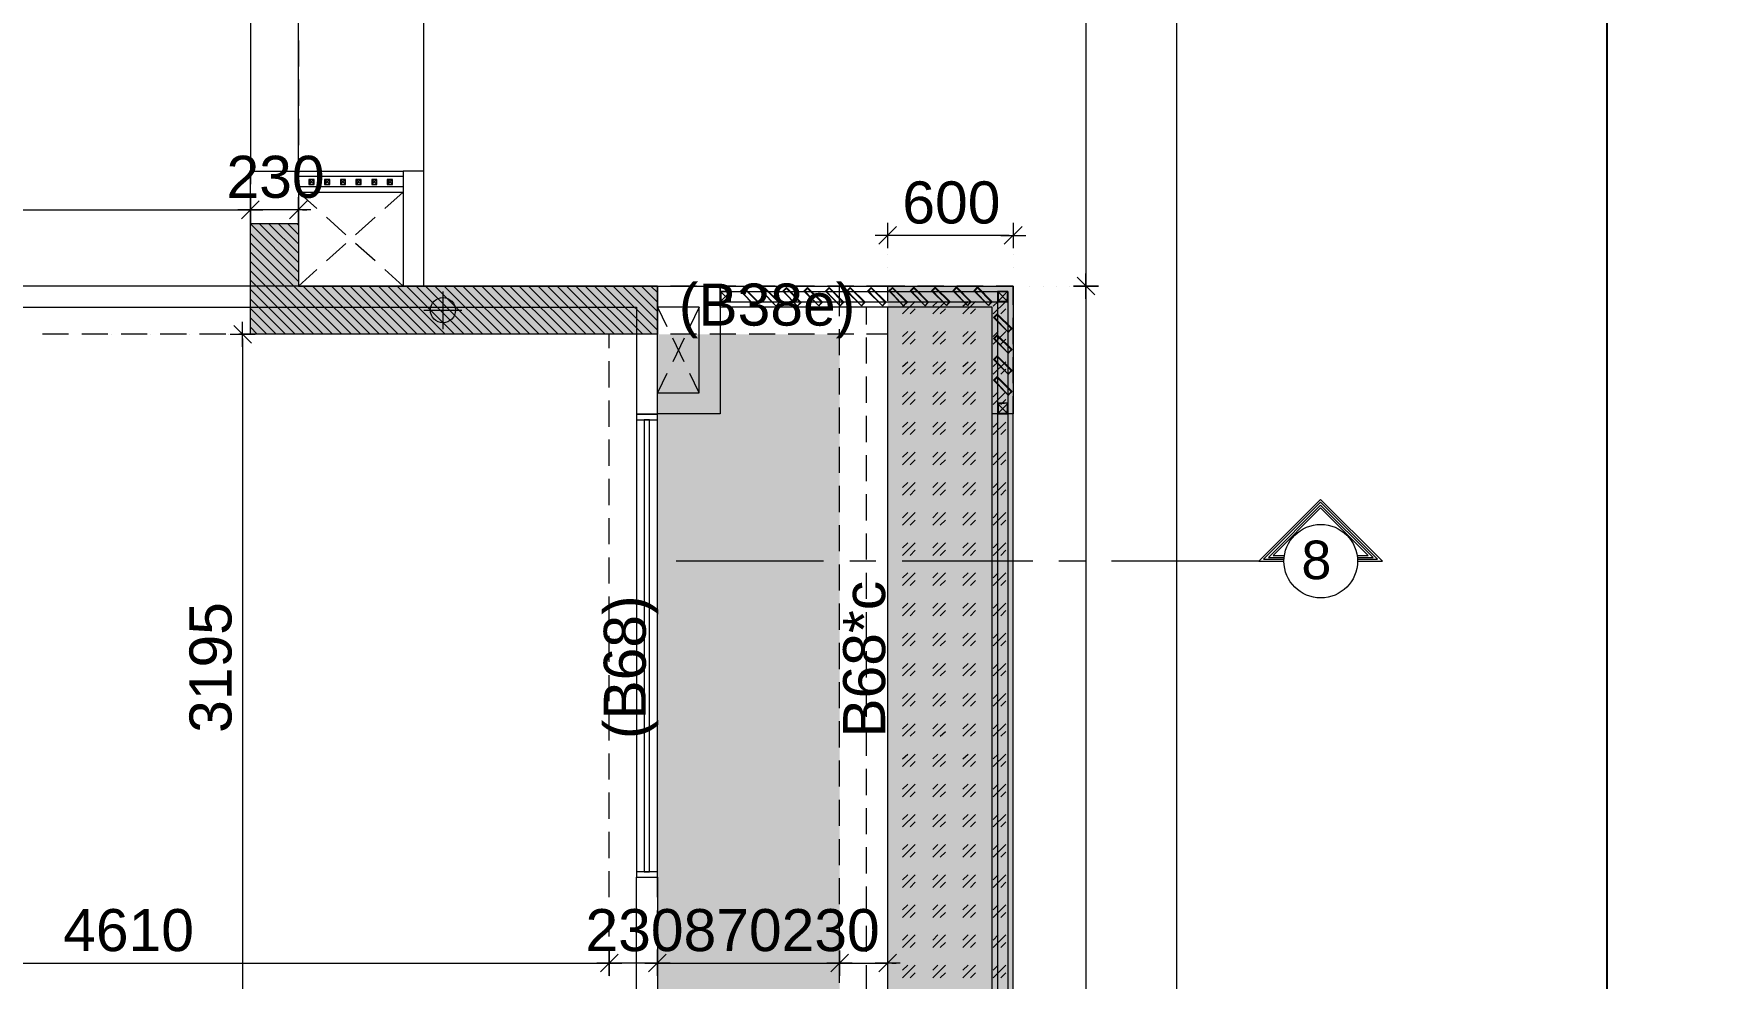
# Model space of a CAD drawing. Header units: millimetres. Extents: x -1303 to 98744, y -1303 to 90097.
# Drawn here: x 23795 to 31880, y 58624 to 63139 of the extents above; entities that cross this region are included whole.
import ezdxf

# ---------------------------------------------------------------- set-up
doc = ezdxf.new("R2010")
doc.units = ezdxf.units.MM
doc.layers.add('PDF_Geometry', color=7, linetype='Continuous')
doc.layers.add('PDF_Text', color=7, linetype='Continuous')
doc.layers.add('PDF_Solid Fills', color=192, linetype='Continuous', true_color=0xc2c0c0c0)
doc.styles.add('PDF ArialMT', font='arial.ttf')
doc.styles.get("Standard").update_dxf_attribs({"font": 'arial.ttf'})
doc.dimstyles.new('ISO-25', dxfattribs={"dimtxt": 300, "dimasz": 2.5, "dimexe": 1.25, "dimexo": 0.625, "dimtad": 1, "dimtih": 1, "dimtoh": 1, "dimdec": 4, "dimtxsty": 'Standard', "dimcen": 2.5, "dimadec": 0, "dimazin": 0, "dimtfac": 1, "dimtdec": 4, "dimtmove": 0, "dimatfit": 3, "dimfxl": 1, "dimarcsym": 0})

# ---------------------------------------------------------------- blocks, each defined once
blk = doc.blocks.new('*D1')
at = {"color": 0, "lineweight": -2}
for p, q in [((28474.9, 81272.7), (31313.5, 81272.7)), ((31312.3, 81270.2), (31312.3, 64136.5)), ((31312.3, 46695), (31312.3, 63828.7)), ((28474.9, 46692.5), (31313.5, 46692.5))]:
    blk.add_line(p, q, dxfattribs=at)
at = {"color": 0}
for points in [[(31311.9, 81270.2), (31312.7, 81270.2), (31312.3, 81272.7)], [(31311.9, 46695), (31312.7, 46695), (31312.3, 46692.5)]]:
    blk.add_solid(points, dxfattribs=at)
at = {"layer": 'Defpoints', "color": 0}
for p in [(28474.3, 81272.7), (28474.3, 46692.5), (31312.3, 46692.5)]:
    blk.add_point(p, dxfattribs=at)
at = {"color": 0, "insert": (31312.3, 63982.6), "char_height": 300, "attachment_point": 5}
blk.add_mtext('34580', dxfattribs=at)

msp = doc.modelspace()

# ---------------------------------------------------------------- hatches: boundary and pattern name
at = {"layer": 'PDF_Solid Fills'}
msp.add_hatch(color=256, dxfattribs=at).paths.add_polyline_path([(24829.26194, 62232.67858), (25059.28468, 62232.67858), (25059.28468, 61932.75169), (26774.30323, 61932.75169), (26774.30323, 61702.72688), (24829.26194, 61702.72688)])

# ---------------------------------------------------------------- linework, layer by layer
at = {"layer": 'PDF_Geometry', "color": 222, "lineweight": 0, "true_color": 0xb8008a}
for points in [[(29256.23644, 46711.94398), (29256.23644, 81252.68294)], [(28821.24099, 66012.57737), (28821.24099, 61952.04542)], [(27916.55112, 62216.93863), (27831.07437, 62132.30901)], [(27874.23631, 62114.53596), (27874.23631, 62234.71168)], [(28431.09759, 62132.30901), (28516.57434, 62216.93863)], [(28474.25953, 62234.71168), (28474.25953, 62114.53596)], [(27933.47704, 62174.62382), (27814.14844, 62174.62382)], [(28453.94925, 62174.62382), (27893.69946, 62174.62382)], [(28414.17166, 62174.62382), (28533.50027, 62174.62382)], [(28821.24099, 61912.27198), (28821.24099, 46711.94398)]]:
    msp.add_lwpolyline(points, dxfattribs=at)
at = {"layer": 'PDF_Geometry', "color": 9, "lineweight": 0, "true_color": 0xc0c0c0}
for points in [[(24829.26194, 62482.67483), (25058.60823, 62482.67483), (25058.60823, 65481.94873), (24829.26194, 65481.94873)], [(25133.92859, 62418.35549), (25133.92859, 62442.89726), (25108.53971, 62442.89726), (25108.53971, 62418.35549), (25133.92859, 62418.35549), (25130.54216, 62440.36002), (25111.92406, 62440.36002), (25111.92406, 62420.89685)], [(25209.24813, 62418.35549), (25209.24813, 62442.89726), (25183.85924, 62442.89726), (25183.85924, 62418.35549), (25209.24813, 62418.35549), (25205.86378, 62440.36002), (25187.24567, 62440.36002), (25187.24567, 62420.89685)], [(25283.72262, 62418.35549), (25283.72262, 62442.89726), (25259.18086, 62442.89726), (25259.18086, 62418.35549), (25283.72262, 62418.35549), (25281.18331, 62440.36002), (25261.71809, 62440.36002), (25261.71809, 62420.89685)], [(25359.04216, 62418.35549), (25359.04216, 62442.89726), (25333.65327, 62442.89726), (25333.65327, 62418.35549), (25359.04216, 62418.35549), (25355.6578, 62440.36002), (25337.0397, 62440.36002), (25337.0397, 62420.89685)], [(25433.51664, 62418.35549), (25433.51664, 62442.89726), (25408.97488, 62442.89726), (25408.97488, 62418.35549), (25433.51664, 62418.35549), (25430.97734, 62440.36002), (25411.51418, 62440.36002), (25411.51418, 62420.89685)], [(25508.83825, 62418.35549), (25508.83825, 62442.89726), (25483.44936, 62442.89726), (25483.44936, 62418.35549), (25508.83825, 62418.35549), (25505.45182, 62440.36002), (25486.83372, 62440.36002), (25486.83372, 62420.89685)], [(28373.5511, 61831.87383), (27073.63921, 61831.87383), (27073.63921, 61932.58226), (28474.25953, 61932.58226), (28474.25953, 61322.40183), (28373.5511, 61322.40183)], [(27123.56986, 61907.19337), (27073.63921, 61907.19337), (27073.63921, 61857.26272), (27123.56986, 61857.26272), (27123.56986, 61907.19337), (27077.02357, 61904.65613), (27077.02357, 61860.64708), (27121.03263, 61860.64708)], [(27241.20629, 61836.95243), (27170.11616, 61908.0405), (27187.88921, 61924.96642), (27258.97726, 61854.72135), (27241.20629, 61836.95243), (27174.34764, 61908.0405), (27187.88921, 61920.73494), (27254.74578, 61854.72135)], [(27341.06966, 61836.95243), (27270.82666, 61908.0405), (27287.75258, 61924.96642), (27358.84064, 61854.72135), (27341.06966, 61836.95243), (27275.05814, 61908.0405), (27287.75258, 61920.73494), (27354.60916, 61854.72135)], [(27443.47026, 61836.95243), (27372.38221, 61908.0405), (27390.15319, 61925.81354), (27460.39619, 61854.72135), (27443.47026, 61836.95243), (27376.61369, 61908.0405), (27390.15319, 61921.58206), (27456.16471, 61854.72135)], [(27545.02582, 61837.79543), (27473.93776, 61908.0405), (27491.70874, 61925.81354), (27562.79887, 61855.56847), (27545.02582, 61837.79543), (27478.16924, 61908.0405), (27491.70874, 61921.58206), (27558.56739, 61855.56847)], [(27646.58137, 61837.79543), (27576.33836, 61908.88762), (27594.11141, 61926.65654), (27664.35442, 61855.56847), (27646.58137, 61837.79543), (27580.56984, 61908.88762), (27594.11141, 61922.42505), (27660.12294, 61855.56847)], [(27748.98404, 61838.64255), (27677.89391, 61908.88762), (27695.66697, 61926.65654), (27766.75502, 61855.56847), (27748.98404, 61838.64255), (27682.1254, 61908.88762), (27695.66697, 61922.42505), (27762.52354, 61855.56847)], [(27848.84742, 61838.64255), (27777.75729, 61908.88762), (27795.53034, 61926.65654), (27866.6184, 61855.56847), (27848.84742, 61838.64255), (27781.98877, 61908.88762), (27795.53034, 61922.42505), (27862.38691, 61855.56847)], [(27950.40297, 61838.64255), (27880.15997, 61909.73061), (27897.93094, 61926.65654), (27968.17395, 61856.4156), (27950.40297, 61838.64255), (27884.39145, 61909.73061), (27897.93094, 61922.42505), (27963.94247, 61856.4156)], [(28052.80357, 61838.64255), (27981.71552, 61909.73061), (27999.48649, 61927.50365), (28069.7295, 61856.4156), (28052.80357, 61838.64255), (27985.947, 61909.73061), (27999.48649, 61923.27217), (28065.49802, 61856.4156)], [(28154.35912, 61839.48967), (28083.27107, 61909.73061), (28101.04205, 61927.50365), (28172.13218, 61857.26272), (28154.35912, 61839.48967), (28087.50255, 61909.73061), (28101.04205, 61923.27217), (28167.90069, 61857.26272)], [(28255.91468, 61839.48967), (28185.67167, 61910.57773), (28203.44472, 61928.35078), (28273.68773, 61857.26272), (28255.91468, 61839.48967), (28189.90315, 61910.57773), (28203.44472, 61924.1193), (28269.45625, 61857.26272)], [(28355.77805, 61839.48967), (28285.53505, 61910.57773), (28303.3081, 61928.35078), (28373.5511, 61857.26272), (28355.77805, 61839.48967), (28289.76653, 61910.57773), (28303.3081, 61924.1193), (28369.31962, 61857.26272)], [(28448.87064, 61907.19337), (28398.93999, 61907.19337), (28398.93999, 61857.26272), (28448.87064, 61857.26272), (28448.87064, 61907.19337), (28401.47722, 61904.65613), (28401.47722, 61860.64708), (28445.48628, 61860.64708)], [(28450.56282, 61711.69811), (28379.47476, 61781.94318), (28397.24574, 61799.7121), (28468.33587, 61729.47116), (28450.56282, 61711.69811), (28383.70624, 61781.94318), (28397.24574, 61795.48062), (28464.10439, 61729.47116)], [(28450.56282, 61611.83681), (28379.47476, 61682.07774), (28397.24574, 61699.85079), (28468.33587, 61629.60985), (28450.56282, 61611.83681), (28383.70624, 61682.07774), (28397.24574, 61695.61931), (28464.10439, 61629.60985)], [(28450.56282, 61511.97137), (28379.47476, 61582.21644), (28397.24574, 61599.98948), (28468.33587, 61528.89729), (28450.56282, 61511.97137), (28383.70624, 61582.21644), (28397.24574, 61595.758), (28464.10439, 61528.89729)], [(28450.56282, 61411.26293), (28379.47476, 61482.351), (28397.24574, 61500.12404), (28468.33587, 61429.03598), (28450.56282, 61411.26293), (28383.70624, 61482.351), (28397.24574, 61495.89256), (28464.10439, 61429.03598)], [(28448.87064, 61372.33248), (28398.93999, 61372.33248), (28398.93999, 61322.40183), (28448.87064, 61322.40183), (28448.87064, 61372.33248), (28401.47722, 61368.94812), (28401.47722, 61324.94319), (28445.48628, 61324.94319)], [(26674.18779, 59107.64699), (26774.05075, 59107.64699), (26774.05075, 61319.86537), (26674.18779, 61319.86537)], [(26674.18779, 61293.62858), (26774.05075, 61293.62858), (26774.05075, 61319.86377), (26674.18779, 61319.86377)], [(26710.57895, 59133.03587), (26736.81413, 59133.03587), (26736.81413, 61293.63026), (26710.57895, 61293.63026)], [(26674.18779, 58507.61964), (26674.18779, 59107.64699), (26774.05116, 59107.64699), (26774.05116, 58406.9112), (25863.43556, 58406.9112), (25863.43556, 57976.99436), (25763.57218, 57976.99436), (25763.57218, 58406.9112), (22723.67642, 58406.9112), (22723.67642, 58507.61964)], [(26674.18779, 59107.64699), (26774.05075, 59107.64699), (26774.05075, 59133.03587), (26674.18779, 59133.03587)]]:
    msp.add_lwpolyline(points, close=True, dxfattribs=at)
for points in [[(25658.63228, 62482.67483), (25658.63228, 65481.94796)], [(24829.26194, 62232.17031), (24829.26194, 62482.67483), (25058.60698, 62482.67483), (25058.60698, 62232.17031)], [(25058.60698, 62482.67483), (25558.7689, 62482.67483), (25558.7689, 61932.58226), (25471.59997, 62011.28616)], [(25558.7689, 62457.28594), (25058.60698, 62457.28594)], [(25111.92406, 62420.89685), (25130.54216, 62440.36002)], [(25130.54216, 62420.89685), (25111.92406, 62440.36002)], [(25187.24567, 62420.89685), (25205.86378, 62440.36002)], [(25205.86378, 62420.89685), (25187.24567, 62440.36002)], [(25261.71809, 62420.89685), (25281.18331, 62440.36002)], [(25281.18331, 62420.89685), (25261.71809, 62440.36002)], [(25337.0397, 62420.89685), (25355.6578, 62440.36002)], [(25355.6578, 62420.89685), (25337.0397, 62440.36002)], [(25411.51418, 62420.89685), (25430.97734, 62440.36002)], [(25430.97734, 62420.89685), (25411.51418, 62440.36002)], [(25486.83372, 62420.89685), (25505.45182, 62440.36002)], [(25505.45182, 62420.89685), (25486.83372, 62440.36002)], [(25658.63228, 61932.58226), (25658.63228, 62482.67483), (25558.7689, 62482.67483)], [(25558.7689, 62407.35529), (25058.60698, 62407.35529)], [(25146.62304, 62303.25837), (25058.60698, 62381.96641), (25558.7689, 62381.96641), (25471.59997, 62303.25837)], [(25285.4148, 62178.00818), (25192.32221, 62261.79068)], [(25425.05368, 62261.79068), (25331.96109, 62178.00818)], [(25285.4148, 62136.54049), (25192.32221, 62052.75798)], [(25425.05368, 62052.75798), (25331.96109, 62136.54049)], [(25146.62304, 62011.28616), (25058.60698, 61932.58226)], [(20581.69975, 60607.28148), (20631.63248, 60707.14692), (21301.05158, 60707.14692), (21350.9843, 60607.28148), (21803.7528, 60607.28148), (21803.7528, 61831.87383), (26674.18779, 61831.87383), (26674.18779, 61319.8646), (26774.05116, 61319.8646), (26774.05116, 61932.58226), (20128.93125, 61932.58226), (20128.93125, 58277.42953), (20228.79463, 58277.42953), (20228.79463, 58406.9112), (21803.7528, 58406.9112), (21803.7528, 59837.15189), (21703.88943, 59837.15189), (21703.88943, 58507.61964), (20228.79463, 58507.61964), (20228.79463, 61831.87383), (21703.88943, 61831.87383), (21703.88943, 60707.14692), (21350.9843, 60707.14692), (21350.9843, 60607.28148)], [(26774.05116, 61932.58226), (27073.63921, 61932.58226), (27073.63921, 61322.40183), (26774.05116, 61322.40183)], [(27073.63921, 61907.19337), (28448.87064, 61907.19337), (28448.87064, 61322.40183), (28448.87064, 46717.02259), (27274.21101, 46717.02259)], [(27073.63921, 61857.26272), (28398.93999, 61857.26272), (28398.93999, 61322.40183), (28398.93999, 46766.95324), (27274.21101, 46766.95324)], [(27121.03263, 61860.64708), (27077.02357, 61904.65613)], [(27077.02357, 61860.64708), (27121.03263, 61904.65613)], [(28445.48628, 61860.64708), (28401.47722, 61904.65613)], [(28401.47722, 61860.64708), (28445.48628, 61904.65613)], [(26818.90321, 61515.35985), (26774.05116, 61422.26726), (26973.77584, 61422.26726), (26973.77584, 61831.87383), (26774.05116, 61831.87383), (26818.90321, 61739.62836)], [(26973.77584, 61831.87383), (26928.92172, 61739.62836)], [(27773.52581, 61749.78144), (27773.52581, 61831.87383)], [(27874.23631, 61749.78144), (27874.23631, 61831.87383)], [(26900.9956, 61683.77199), (26846.8314, 61571.21211)], [(26900.9956, 61571.21211), (26846.8314, 61683.77199)], [(27773.52581, 61561.90615), (27773.52581, 61687.15634)], [(27874.23631, 61561.90615), (27874.23631, 61687.15634)], [(26973.77584, 61422.26726), (26928.92172, 61515.35985)], [(27773.52581, 61374.87385), (27773.52581, 61500.12404)], [(27874.23631, 61374.87385), (27874.23631, 61500.12404)], [(28445.48628, 61324.94319), (28401.47722, 61368.94812)], [(28401.47722, 61324.94319), (28445.48628, 61368.94812)], [(27274.21101, 46692.48082), (28474.25953, 46692.48082), (28474.25953, 61322.40183)], [(27274.21101, 46792.34213), (28373.5511, 46792.34213), (28373.5511, 61322.40183)], [(27773.52581, 61186.99442), (27773.52581, 61312.24875)], [(27874.23631, 61186.99442), (27874.23631, 61312.24875)], [(27773.52581, 60999.96213), (27773.52581, 61124.36933)], [(27874.23631, 60999.96213), (27874.23631, 61124.36933)], [(27773.52581, 60812.08684), (27773.52581, 60937.33703)], [(27874.23631, 60812.08684), (27874.23631, 60937.33703)], [(27773.52581, 60625.05453), (27773.52581, 60749.46174)], [(27874.23631, 60625.05453), (27874.23631, 60749.46174)], [(27773.52581, 60437.17511), (27773.52581, 60562.42944)], [(27874.23631, 60437.17511), (27874.23631, 60562.42944)], [(27773.52581, 60250.14694), (27773.52581, 60374.55001)], [(27874.23631, 60250.14694), (27874.23631, 60374.55001)], [(27773.52581, 60062.26752), (27773.52581, 60187.51772)], [(27874.23631, 60062.26752), (27874.23631, 60187.51772)], [(27773.52581, 59874.3881), (27773.52581, 59999.64243)], [(27874.23631, 59874.3881), (27874.23631, 59999.64243)], [(27773.52581, 59687.35993), (27773.52581, 59812.61012)], [(27874.23631, 59687.35993), (27874.23631, 59812.61012)], [(27773.52581, 59499.48051), (27773.52581, 59624.7307)], [(27874.23631, 59499.48051), (27874.23631, 59624.7307)], [(27773.52581, 59312.4482), (27773.52581, 59437.70253)], [(27874.23631, 59312.4482), (27874.23631, 59437.70253)], [(27773.52581, 59124.57291), (27773.52581, 59249.82311)], [(27874.23631, 59124.57291), (27874.23631, 59249.82311)], [(27773.52581, 58937.54062), (27773.52581, 59061.94369)], [(27874.23631, 58937.54062), (27874.23631, 59061.94369)], [(27773.52581, 58749.66119), (27773.52581, 58874.91551)], [(27874.23631, 58749.66119), (27874.23631, 58874.91551)], [(27773.52581, 58562.62889), (27773.52581, 58687.03609)], [(27874.23631, 58562.62889), (27874.23631, 58687.03609)]]:
    msp.add_lwpolyline(points, dxfattribs=at)
at = {"layer": 'PDF_Geometry', "color": 157, "lineweight": 0, "true_color": 0x3f5f7f}
for points in [[(24829.26194, 63107.23982), (24829.26194, 62981.98963)], [(25058.60698, 63107.23982), (25058.60698, 62981.98963)], [(24829.26194, 62920.21165), (24829.26194, 62794.95732)], [(25058.60698, 62920.21165), (25058.60698, 62794.95732)], [(24829.26194, 62732.33223), (24829.26194, 62607.08203)], [(25058.60698, 62732.33223), (25058.60698, 62607.08203)], [(24829.26194, 62544.45281), (24829.26194, 62420.04974)], [(25058.60698, 62544.45281), (25058.60698, 62420.04974)], [(24829.26194, 62357.42463), (24829.26194, 62232.17031)], [(25058.60698, 62357.42463), (25058.60698, 62232.17031)], [(23960.96114, 61932.58226), (23836.55601, 61932.58226)], [(24148.8385, 61932.58226), (24023.58831, 61932.58226)], [(24336.71793, 61932.58226), (24211.46567, 61932.58226)], [(24523.74816, 61932.58226), (24398.4959, 61932.58226)], [(24711.62551, 61932.58226), (24586.37533, 61932.58226)], [(24898.65782, 61932.58226), (24774.25268, 61932.58226)], [(25086.53517, 61932.58226), (24961.28291, 61932.58226)], [(25273.56748, 61932.58226), (25149.16234, 61932.58226)], [(25461.44483, 61932.58226), (25336.19257, 61932.58226)], [(25648.47714, 61932.58226), (25524.06993, 61932.58226)], [(25836.35449, 61932.58226), (25711.10223, 61932.58226)], [(26024.23185, 61932.58226), (25898.97959, 61932.58226)], [(26211.26415, 61932.58226), (26086.01189, 61932.58226)], [(26399.14151, 61932.58226), (26273.88924, 61932.58226)], [(26586.17174, 61932.58226), (26461.7666, 61932.58226)], [(26774.05116, 61932.58226), (26648.7989, 61932.58226)], [(26961.08139, 61932.58226), (26836.67626, 61932.58226)], [(27148.95875, 61932.58226), (27023.70856, 61932.58226)], [(27335.99105, 61932.58226), (27211.58592, 61932.58226)], [(27523.86841, 61932.58226), (27398.61615, 61932.58226)], [(27711.74576, 61932.58226), (27586.49558, 61932.58226)], [(27644.04206, 61789.55902), (27644.04206, 61932.58226)], [(27874.23631, 61862.34132), (27874.23631, 61932.58226), (27773.52581, 61932.58226)], [(27874.23631, 61674.4619), (27874.23631, 61799.7121)], [(23960.96114, 61702.38803), (23836.55601, 61702.38803)], [(24148.8385, 61702.38803), (24023.58831, 61702.38803)], [(24336.71793, 61702.38803), (24211.46567, 61702.38803)], [(24523.74816, 61702.38803), (24398.4959, 61702.38803)], [(24711.62551, 61702.38803), (24586.37533, 61702.38803)], [(24898.65782, 61702.38803), (24774.25268, 61702.38803)], [(25086.53517, 61702.38803), (24961.28291, 61702.38803)], [(25273.56748, 61702.38803), (25149.16234, 61702.38803)], [(25461.44483, 61702.38803), (25336.19257, 61702.38803)], [(25648.47714, 61702.38803), (25524.06993, 61702.38803)], [(25836.35449, 61702.38803), (25711.10223, 61702.38803)], [(26024.23185, 61702.38803), (25898.97959, 61702.38803)], [(26211.26415, 61702.38803), (26086.01189, 61702.38803)], [(26399.14151, 61702.38803), (26273.88924, 61702.38803)], [(26586.17174, 61702.38803), (26461.7666, 61702.38803)], [(26543.85692, 61636.37857), (26543.85692, 61702.38803)], [(26774.05116, 61636.37857), (26774.05116, 61702.38803), (26648.7989, 61702.38803)], [(26961.08139, 61702.38803), (26836.67626, 61702.38803)], [(27148.95875, 61702.38803), (27023.70856, 61702.38803)], [(27335.99105, 61702.38803), (27211.58592, 61702.38803)], [(27523.86841, 61702.38803), (27398.61615, 61702.38803)], [(27711.74576, 61702.38803), (27586.49558, 61702.38803)], [(27644.04206, 61602.52672), (27644.04206, 61726.93392)], [(27874.23631, 61702.38803), (27773.52581, 61702.38803)], [(27874.23631, 61487.4296), (27874.23631, 61612.68392)], [(26543.85692, 61448.49915), (26543.85692, 61573.75347)], [(26774.05116, 61448.49915), (26774.05116, 61573.75347)], [(27644.04206, 61414.6473), (27644.04206, 61539.90162)], [(26543.85692, 61260.62386), (26543.85692, 61385.87405)], [(26774.05116, 61260.62386), (26774.05116, 61385.87405)], [(27874.23631, 61299.55431), (27874.23631, 61424.8045)], [(27644.04206, 61227.61912), (27644.04206, 61352.02219)], [(27874.23631, 61112.52201), (27874.23631, 61236.92508)], [(26543.85692, 61073.59155), (26543.85692, 61198.84175)], [(26774.05116, 61073.59155), (26774.05116, 61198.84175)], [(27644.04206, 61039.7397), (27644.04206, 61164.9899)], [(27874.23631, 60924.64258), (27874.23631, 61049.89691)], [(26543.85692, 60885.71213), (26543.85692, 61010.96646)], [(26774.05116, 60885.71213), (26774.05116, 61010.96646)], [(27644.04206, 60852.7074), (27644.04206, 60977.11461)], [(26543.85692, 60698.68396), (26543.85692, 60823.93416)], [(26774.05116, 60698.68396), (26774.05116, 60823.93416)], [(27874.23631, 60737.61029), (27874.23631, 60862.01749)], [(27644.04206, 60664.83211), (27644.04206, 60790.08231)], [(27874.23631, 60549.735), (27874.23631, 60674.98519)], [(26543.85692, 60510.80454), (26543.85692, 60636.05474)], [(26774.05116, 60510.80454), (26774.05116, 60636.05474)], [(27644.04206, 60476.95269), (27644.04206, 60602.20289)], [(27874.23631, 60362.70269), (27874.23631, 60487.10989)], [(26543.85692, 60323.77224), (26543.85692, 60448.17945)], [(26774.05116, 60323.77224), (26774.05116, 60448.17945)], [(27644.04206, 60289.92039), (27644.04206, 60415.17471)], [(26543.85692, 60135.89695), (26543.85692, 60261.14714)], [(26774.05116, 60135.89695), (26774.05116, 60261.14714)], [(27874.23631, 60174.82327), (27874.23631, 60300.0776)], [(27644.04206, 60102.0451), (27644.04206, 60227.29529)], [(27874.23631, 59986.94798), (27874.23631, 60112.19817)], [(26543.85692, 59948.86465), (26543.85692, 60073.26772)], [(26774.05116, 59948.86465), (26774.05116, 60073.26772)], [(27644.04206, 59915.0128), (27644.04206, 60039.41587)], [(27874.23631, 59799.91568), (27874.23631, 59925.16588)], [(26543.85692, 59760.98522), (26543.85692, 59886.23955)], [(26774.05116, 59760.98522), (26774.05116, 59886.23955)], [(27644.04206, 59727.13337), (27644.04206, 59852.3877)], [(26543.85692, 59573.95293), (26543.85692, 59698.36013)], [(26774.05116, 59573.95293), (26774.05116, 59698.36013)], [(27874.23631, 59612.03626), (27874.23631, 59737.29059)], [(27644.04206, 59540.10108), (27644.04206, 59664.50828)], [(26543.85692, 59386.07764), (26543.85692, 59511.32782)], [(26774.05116, 59386.07764), (26774.05116, 59511.32782)], [(27874.23631, 59425.00809), (27874.23631, 59549.41116)], [(27644.04206, 59352.22579), (27644.04206, 59477.47597)], [(27874.23631, 59237.12866), (27874.23631, 59362.37886)], [(26543.85692, 59198.19821), (26543.85692, 59323.45253)], [(26774.05116, 59198.19821), (26774.05116, 59323.45253)], [(27644.04206, 59165.19348), (27644.04206, 59289.60068)], [(26543.85692, 59011.16591), (26543.85692, 59136.42024)], [(26774.05116, 59011.16591), (26774.05116, 59136.42024)], [(27874.23631, 59050.09636), (27874.23631, 59174.50357)], [(27644.04206, 58977.31406), (27644.04206, 59102.56839)], [(26543.85692, 58823.29062), (26543.85692, 58948.54081)], [(26774.05116, 58823.29062), (26774.05116, 58948.54081)], [(27874.23631, 58862.22107), (27874.23631, 58987.47127)], [(27644.04206, 58789.43877), (27644.04206, 58914.68896)], [(27874.23631, 58675.18878), (27874.23631, 58799.59185)], [(26543.85692, 58636.25832), (26543.85692, 58760.66552)], [(26774.05116, 58636.25832), (26774.05116, 58760.66552)], [(27644.04206, 58602.40647), (27644.04206, 58727.65666)]]:
    msp.add_lwpolyline(points, dxfattribs=at)
at = {"layer": 'PDF_Geometry', "color": 122, "lineweight": 0, "true_color": 0x00b88a}
for points in [[(24871.57675, 62339.65159), (24786.1, 62254.17484)], [(24829.26194, 62237.24891), (24829.26194, 62357.42463)], [(24888.50268, 62297.33678), (24769.17408, 62297.33678)], [(26586.17174, 58738.661), (26501.54211, 58654.03137)], [(26543.85692, 58636.25832), (26543.85692, 58756.43404)], [(26731.73635, 58654.03137), (26816.36598, 58738.661)], [(26774.05116, 58756.43404), (26774.05116, 58636.25832)], [(27686.35688, 58738.661), (27601.72725, 58654.03137)], [(27644.04206, 58636.25832), (27644.04206, 58756.43404)], [(26603.94479, 58696.34618), (26483.77113, 58696.34618)], [(26713.9633, 58696.34618), (26834.13696, 58696.34618)], [(27704.12993, 58696.34618), (27583.95627, 58696.34618)]]:
    msp.add_lwpolyline(points, close=True, dxfattribs=at)
for points in [[(25100.9218, 62339.65159), (25016.29217, 62254.17484)], [(25058.60698, 62237.24891), (25058.60698, 62357.42463)], [(20398.90101, 62297.33678), (20378.58865, 62297.33678), (24808.94958, 62297.33678), (24788.6393, 62297.33678)], [(25058.60698, 62297.33678), (24829.26194, 62297.33678)], [(25118.69485, 62297.33678), (24998.52119, 62297.33678)], [(25078.91934, 62297.33678), (25099.22962, 62297.33678)], [(24731.93787, 61702.38803), (24852.11152, 61702.38803)], [(24834.33847, 61660.07321), (24749.70885, 61744.70284)], [(24792.02366, 61642.30429), (24792.02366, 61762.47588)], [(24792.02366, 61682.07774), (24792.02366, 58527.08693), (24792.02366, 58547.39721)], [(27916.55112, 58738.661), (27831.07437, 58654.03137)], [(27874.23631, 58636.25832), (27874.23631, 58756.43404)], [(21973.85711, 58696.34618), (21953.54682, 58696.34618), (26523.54664, 58696.34618), (26504.08141, 58696.34618)], [(26774.05116, 58696.34618), (26543.85692, 58696.34618)], [(26813.82667, 58696.34618), (26793.51432, 58696.34618), (27623.73178, 58696.34618), (27604.26655, 58696.34618)], [(27644.04206, 58696.34618), (27874.23631, 58696.34618)], [(27933.47704, 58696.34618), (27814.14844, 58696.34618)], [(27893.69946, 58696.34618), (27914.01182, 58696.34618)]]:
    msp.add_lwpolyline(points, dxfattribs=at)
at = {"layer": 'PDF_Geometry', "lineweight": 0}
for points in [[(24829.26194, 62295.64253), (24829.26194, 62295.64253)], [(24829.26194, 62295.64253), (24829.26194, 62295.64253)], [(25058.60698, 62295.64253), (25058.60698, 62295.64253)], [(24829.26194, 62232.17031), (24829.26194, 62232.17031)], [(24829.26194, 62232.17031), (24829.26194, 62232.17031)], [(24829.26194, 62229.63308), (25058.60698, 61999.43884)], [(24829.26194, 62184.7769), (25058.60698, 61954.58679)], [(24871.57675, 62232.17031), (25058.60698, 62045.13801)], [(24916.43087, 62232.17031), (25058.60698, 62089.99419)], [(24961.28291, 62232.17031), (25058.60698, 62134.84624)], [(25006.13703, 62232.17031), (25058.60698, 62179.70242)], [(25050.99115, 62232.17031), (25058.60698, 62224.55447)], [(25058.60698, 62232.17031), (25058.60698, 62232.17031)], [(24829.26194, 62139.92484), (25266.79669, 61702.38803)], [(27874.23631, 62174.62382), (27874.23631, 62174.62382)], [(28474.25953, 62174.62382), (28474.25953, 62174.62382)], [(24829.26194, 62095.07279), (25221.94258, 61702.38803)], [(24829.26194, 62050.21661), (25177.08846, 61702.38803)], [(27874.23631, 62084.91559), (27874.23631, 62084.91559)], [(27874.23631, 62022.29049), (27874.23631, 62022.29049)], [(28474.25953, 62084.91559), (28474.25953, 62084.91559)], [(28474.25953, 62022.29049), (28474.25953, 62022.29049)], [(24829.26194, 62005.36457), (25132.23642, 61702.38803)], [(24829.26194, 61960.50839), (25087.3823, 61702.38803)], [(24829.26194, 61915.65634), (25042.52818, 61702.38803)], [(24829.26194, 61870.80428), (24996.82901, 61702.38803)], [(25081.45864, 61932.58226), (25311.65081, 61702.38803)], [(25126.31068, 61932.58226), (25356.50493, 61702.38803)], [(25171.1648, 61932.58226), (25401.35697, 61702.38803)], [(25216.01892, 61932.58226), (25446.21109, 61702.38803)], [(25260.87303, 61932.58226), (25491.0652, 61702.38803)], [(25305.72715, 61932.58226), (25535.91932, 61702.38803)], [(25350.57919, 61932.58226), (25580.77343, 61702.38803)], [(25395.43331, 61932.58226), (25625.62548, 61702.38803)], [(25441.13455, 61932.58226), (25670.47959, 61702.38803)], [(25485.98659, 61932.58226), (25715.33371, 61702.38803)], [(25530.84071, 61932.58226), (25760.18783, 61702.38803)], [(25575.69483, 61932.58226), (25805.04194, 61702.38803)], [(25620.54894, 61932.58226), (25850.74111, 61702.38803)], [(25665.40306, 61932.58226), (25895.59523, 61702.38803)], [(25710.2551, 61932.58226), (25940.44935, 61702.38803)], [(25755.10922, 61932.58226), (25985.30139, 61702.38803)], [(25799.96334, 61932.58226), (26030.15551, 61702.38803)], [(25844.81745, 61932.58226), (26075.00962, 61702.38803)], [(25889.67157, 61932.58226), (26119.86374, 61702.38803)], [(25934.52361, 61932.58226), (26164.71786, 61702.38803)], [(25979.37773, 61932.58226), (26209.5699, 61702.38803)], [(26024.23185, 61932.58226), (26254.42402, 61702.38803)], [(26069.08596, 61932.58226), (26299.27813, 61702.38803)], [(26113.94008, 61932.58226), (26344.13225, 61702.38803)], [(26158.79212, 61932.58226), (26388.98637, 61702.38803)], [(26203.64624, 61932.58226), (26433.83841, 61702.38803)], [(26249.34748, 61932.58226), (26478.69253, 61702.38803)], [(26294.19953, 61932.58226), (26523.54664, 61702.38803)], [(26339.05364, 61932.58226), (26568.40076, 61702.38803)], [(26383.90776, 61932.58226), (26613.25488, 61702.38803)], [(26428.76188, 61932.58226), (26658.95404, 61702.38803)], [(26473.61599, 61932.58226), (26703.80816, 61702.38803)], [(26518.46803, 61932.58226), (26748.66228, 61702.38803)], [(26563.32215, 61932.58226), (26774.05116, 61721.85532)], [(26608.17627, 61932.58226), (26774.05116, 61766.70736)], [(26653.03038, 61932.58226), (26774.05116, 61811.56355)], [(26697.8845, 61932.58226), (26774.05116, 61856.4156)], [(26742.73654, 61932.58226), (26774.05116, 61901.26765)], [(27955.4795, 61932.58226), (27874.23631, 61932.58226)], [(27874.23631, 61932.58226), (27874.23631, 61932.58226)], [(27945.32436, 61799.7121), (28005.41223, 61859.79995)], [(27945.32436, 61836.10532), (27969.86612, 61859.79995)], [(28142.51181, 61932.58226), (28017.25954, 61932.58226)], [(28090.04185, 61799.7121), (28150.12764, 61859.79995)], [(28090.04185, 61836.10532), (28113.73649, 61859.79995)], [(28330.38916, 61932.58226), (28205.1369, 61932.58226)], [(28233.91222, 61799.7121), (28293.99801, 61859.79995)], [(28233.91222, 61836.10532), (28258.45398, 61859.79995)], [(28378.62763, 61799.7121), (28438.7155, 61859.79995)], [(28378.62763, 61836.10532), (28402.32434, 61859.79995)], [(28474.25953, 61843.72115), (28474.25953, 61932.58226), (28393.01426, 61932.58226)], [(28474.25953, 61932.58226), (28474.25953, 61932.58226)], [(28474.25953, 61932.58226), (28474.25953, 61932.58226)], [(28474.25953, 61932.58226), (28474.25953, 61932.58226)], [(28553.81055, 61932.58226), (28553.81055, 61932.58226)], [(28553.81055, 61932.58226), (28553.81055, 61932.58226)], [(28616.43771, 61932.58226), (28616.43771, 61932.58226)], [(28616.43771, 61932.58226), (28616.43771, 61932.58226)], [(28679.06281, 61932.58226), (28679.06281, 61932.58226)], [(28679.06281, 61932.58226), (28679.06281, 61932.58226)], [(28741.68997, 61932.58226), (28741.68997, 61932.58226)], [(28741.68997, 61932.58226), (28741.68997, 61932.58226)], [(28821.24099, 61932.58226), (28821.24099, 61932.58226)], [(28821.24099, 61932.58226), (28821.24099, 61932.58226)], [(24829.26194, 61825.9481), (24951.9749, 61702.38803)], [(24829.26194, 61781.09606), (24907.12078, 61702.38803)], [(27981.71552, 61799.7121), (28005.41223, 61823.41087)], [(28125.58588, 61799.7121), (28150.12764, 61823.41087)], [(28270.3013, 61799.7121), (28293.99801, 61823.41087)], [(28414.17166, 61799.7121), (28438.7155, 61823.41087)], [(28474.25953, 61655.84173), (28474.25953, 61781.09606)], [(24098.90785, 61702.38803), (24098.90785, 61702.38803)], [(24164.07225, 61702.38803), (24164.07225, 61702.38803)], [(24226.69942, 61702.38803), (24226.69942, 61702.38803)], [(24289.32451, 61702.38803), (24289.32451, 61702.38803)], [(24351.9496, 61702.38803), (24351.9496, 61702.38803)], [(24414.57677, 61702.38803), (24414.57677, 61702.38803)], [(24477.20186, 61702.38803), (24477.20186, 61702.38803)], [(24538.98191, 61702.38803), (24538.98191, 61702.38803)], [(24601.607, 61702.38803), (24601.607, 61702.38803)], [(24664.23417, 61702.38803), (24664.23417, 61702.38803)], [(24726.85926, 61702.38803), (24726.85926, 61702.38803)], [(24792.02366, 61702.38803), (24792.02366, 61702.38803)], [(24829.26194, 61736.23988), (24862.26666, 61702.38803)], [(27945.32436, 61654.99874), (28005.41223, 61715.92959)], [(27945.32436, 61691.38783), (27969.86612, 61715.92959)], [(28090.04185, 61654.99874), (28150.12764, 61715.92959)], [(28090.04185, 61691.38783), (28113.73649, 61715.92959)], [(28233.91222, 61654.99874), (28293.99801, 61715.92959)], [(28233.91222, 61691.38783), (28258.45398, 61715.92959)], [(28378.62763, 61654.99874), (28438.7155, 61715.92959)], [(28378.62763, 61691.38783), (28402.32434, 61715.92959)], [(27981.71552, 61654.99874), (28005.41223, 61679.54051)], [(28125.58588, 61654.99874), (28150.12764, 61679.54051)], [(28270.3013, 61654.99874), (28293.99801, 61679.54051)], [(28414.17166, 61654.99874), (28438.7155, 61679.54051)], [(27945.32436, 61511.12837), (28005.41223, 61571.21211)], [(27945.32436, 61547.51746), (27969.86612, 61571.21211)], [(27981.71552, 61511.12837), (28005.41223, 61534.82302)], [(28090.04185, 61511.12837), (28150.12764, 61571.21211)], [(28090.04185, 61547.51746), (28113.73649, 61571.21211)], [(28125.58588, 61511.12837), (28150.12764, 61534.82302)], [(28233.91222, 61511.12837), (28293.99801, 61571.21211)], [(28233.91222, 61547.51746), (28258.45398, 61571.21211)], [(28270.3013, 61511.12837), (28293.99801, 61534.82302)], [(28378.62763, 61511.12837), (28438.7155, 61571.21211)], [(28378.62763, 61547.51746), (28402.32434, 61571.21211)], [(28414.17166, 61511.12837), (28438.7155, 61534.82302)], [(28474.25953, 61468.81356), (28474.25953, 61593.21663)], [(27945.32436, 61367.25801), (28005.41223, 61427.34174)], [(27945.32436, 61402.79997), (27969.86612, 61427.34174)], [(27981.71552, 61367.25801), (28005.41223, 61390.95265)], [(28090.04185, 61367.25801), (28150.12764, 61427.34174)], [(28090.04185, 61402.79997), (28113.73649, 61427.34174)], [(28125.58588, 61367.25801), (28150.12764, 61390.95265)], [(28233.91222, 61367.25801), (28293.99801, 61427.34174)], [(28233.91222, 61402.79997), (28258.45398, 61427.34174)], [(28270.3013, 61367.25801), (28293.99801, 61390.95265)], [(28378.62763, 61367.25801), (28438.7155, 61427.34174)], [(28378.62763, 61402.79997), (28402.32434, 61427.34174)], [(28414.17166, 61367.25801), (28438.7155, 61390.95265)], [(28474.25953, 61280.93414), (28474.25953, 61406.18433)], [(27945.32436, 61222.54053), (28005.41223, 61282.62838)], [(27945.32436, 61258.92961), (27969.86612, 61282.62838)], [(27981.71552, 61222.54053), (28005.41223, 61247.08229)], [(28090.04185, 61222.54053), (28150.12764, 61282.62838)], [(28090.04185, 61258.92961), (28113.73649, 61282.62838)], [(28125.58588, 61222.54053), (28150.12764, 61247.08229)], [(28233.91222, 61222.54053), (28293.99801, 61282.62838)], [(28233.91222, 61258.92961), (28258.45398, 61282.62838)], [(28270.3013, 61222.54053), (28293.99801, 61247.08229)], [(28378.62763, 61222.54053), (28438.7155, 61282.62838)], [(28378.62763, 61258.92961), (28402.32434, 61282.62838)], [(28414.17166, 61222.54053), (28438.7155, 61247.08229)], [(28474.25953, 61093.90183), (28474.25953, 61218.30904)], [(27945.32436, 61078.67016), (28005.41223, 61138.75802)], [(27945.32436, 61114.21212), (27969.86612, 61138.75802)], [(28090.04185, 61078.67016), (28150.12764, 61138.75802)], [(28090.04185, 61114.21212), (28113.73649, 61138.75802)], [(28233.91222, 61078.67016), (28293.99801, 61138.75802)], [(28233.91222, 61114.21212), (28258.45398, 61138.75802)], [(28378.62763, 61078.67016), (28438.7155, 61138.75802)], [(28378.62763, 61114.21212), (28402.32434, 61138.75802)], [(27981.71552, 61078.67016), (28005.41223, 61102.3648)], [(28125.58588, 61078.67016), (28150.12764, 61102.3648)], [(28270.3013, 61078.67016), (28293.99801, 61102.3648)], [(28414.17166, 61078.67016), (28438.7155, 61102.3648)], [(27945.32436, 60933.95267), (28005.41223, 60994.04053)], [(27945.32436, 60970.34176), (27969.86612, 60994.04053)], [(28090.04185, 60933.95267), (28150.12764, 60994.04053)], [(28090.04185, 60970.34176), (28113.73649, 60994.04053)], [(28233.91222, 60933.95267), (28293.99801, 60994.04053)], [(28233.91222, 60970.34176), (28258.45398, 60994.04053)], [(28378.62763, 60933.95267), (28438.7155, 60994.04053)], [(28378.62763, 60970.34176), (28402.32434, 60994.04053)], [(28474.25953, 60906.02654), (28474.25953, 61031.27674)], [(27981.71552, 60933.95267), (28005.41223, 60958.49443)], [(28125.58588, 60933.95267), (28150.12764, 60958.49443)], [(28270.3013, 60933.95267), (28293.99801, 60958.49443)], [(28414.17166, 60933.95267), (28438.7155, 60958.49443)], [(27945.32436, 60790.08231), (28005.41223, 60850.17017)], [(27945.32436, 60825.6284), (27969.86612, 60850.17017)], [(27981.71552, 60790.08231), (28005.41223, 60813.77695)], [(28090.04185, 60790.08231), (28150.12764, 60850.17017)], [(28090.04185, 60825.6284), (28113.73649, 60850.17017)], [(28125.58588, 60790.08231), (28150.12764, 60813.77695)], [(28233.91222, 60790.08231), (28293.99801, 60850.17017)], [(28233.91222, 60825.6284), (28258.45398, 60850.17017)], [(28270.3013, 60790.08231), (28293.99801, 60813.77695)], [(28378.62763, 60790.08231), (28438.7155, 60850.17017)], [(28378.62763, 60825.6284), (28402.32434, 60850.17017)], [(28414.17166, 60790.08231), (28438.7155, 60813.77695)], [(28474.25953, 60718.14712), (28474.25953, 60843.39732)], [(27945.32436, 60645.36482), (28005.41223, 60705.45268)], [(27945.32436, 60681.75803), (27969.86612, 60705.45268)], [(27981.71552, 60645.36482), (28005.41223, 60669.90659)], [(28090.04185, 60645.36482), (28150.12764, 60705.45268)], [(28090.04185, 60681.75803), (28113.73649, 60705.45268)], [(28125.58588, 60645.36482), (28150.12764, 60669.90659)], [(28233.91222, 60645.36482), (28293.99801, 60705.45268)], [(28233.91222, 60681.75803), (28258.45398, 60705.45268)], [(28270.3013, 60645.36482), (28293.99801, 60669.90659)], [(28378.62763, 60645.36482), (28438.7155, 60705.45268)], [(28378.62763, 60681.75803), (28402.32434, 60705.45268)], [(28414.17166, 60645.36482), (28438.7155, 60669.90659)], [(28474.25953, 60531.11482), (28474.25953, 60656.36915)], [(27945.32436, 60501.49445), (28005.41223, 60561.58232)], [(27945.32436, 60537.88767), (27969.86612, 60561.58232)], [(28090.04185, 60501.49445), (28150.12764, 60561.58232)], [(28090.04185, 60537.88767), (28113.73649, 60561.58232)], [(28233.91222, 60501.49445), (28293.99801, 60561.58232)], [(28233.91222, 60537.88767), (28258.45398, 60561.58232)], [(28378.62763, 60501.49445), (28438.7155, 60561.58232)], [(28378.62763, 60537.88767), (28402.32434, 60561.58232)], [(27981.71552, 60501.49445), (28005.41223, 60525.19323)], [(28125.58588, 60501.49445), (28150.12764, 60525.19323)], [(28270.3013, 60501.49445), (28293.99801, 60525.19323)], [(28414.17166, 60501.49445), (28438.7155, 60525.19323)], [(27945.32436, 60356.77697), (28005.41223, 60416.86483)], [(27945.32436, 60393.17019), (27969.86612, 60416.86483)], [(28090.04185, 60356.77697), (28150.12764, 60416.86483)], [(28090.04185, 60393.17019), (28113.73649, 60416.86483)], [(28233.91222, 60356.77697), (28293.99801, 60416.86483)], [(28233.91222, 60393.17019), (28258.45398, 60416.86483)], [(28378.62763, 60356.77697), (28438.7155, 60416.86483)], [(28378.62763, 60393.17019), (28402.32434, 60416.86483)], [(28474.25953, 60343.23953), (28474.25953, 60468.48973)], [(27981.71552, 60356.77697), (28005.41223, 60381.32286)], [(28125.58588, 60356.77697), (28150.12764, 60381.32286)], [(28270.3013, 60356.77697), (28293.99801, 60381.32286)], [(28414.17166, 60356.77697), (28438.7155, 60381.32286)], [(27945.32436, 60212.9066), (28005.41223, 60272.99446)], [(27945.32436, 60249.29982), (27969.86612, 60272.99446)], [(28090.04185, 60212.9066), (28150.12764, 60272.99446)], [(28090.04185, 60249.29982), (28113.73649, 60272.99446)], [(28233.91222, 60212.9066), (28293.99801, 60272.99446)], [(28233.91222, 60249.29982), (28258.45398, 60272.99446)], [(28378.62763, 60212.9066), (28438.7155, 60272.99446)], [(28378.62763, 60249.29982), (28402.32434, 60272.99446)], [(28474.25953, 60156.20723), (28474.25953, 60281.45742)], [(27981.71552, 60212.9066), (28005.41223, 60236.60538)], [(28125.58588, 60212.9066), (28150.12764, 60236.60538)], [(28270.3013, 60212.9066), (28293.99801, 60236.60538)], [(28414.17166, 60212.9066), (28438.7155, 60236.60538)], [(27945.32436, 60069.03624), (28005.41223, 60129.1241)], [(27945.32436, 60104.58233), (27969.86612, 60129.1241)], [(27981.71552, 60069.03624), (28005.41223, 60092.73502)], [(28090.04185, 60069.03624), (28150.12764, 60129.1241)], [(28090.04185, 60104.58233), (28113.73649, 60129.1241)], [(28125.58588, 60069.03624), (28150.12764, 60092.73502)], [(28233.91222, 60069.03624), (28293.99801, 60129.1241)], [(28233.91222, 60104.58233), (28258.45398, 60129.1241)], [(28270.3013, 60069.03624), (28293.99801, 60092.73502)], [(28378.62763, 60069.03624), (28438.7155, 60129.1241)], [(28378.62763, 60104.58233), (28402.32434, 60129.1241)], [(28414.17166, 60069.03624), (28438.7155, 60092.73502)], [(28474.25953, 59968.32781), (28474.25953, 60093.58213)], [(27945.32436, 59924.32288), (28005.41223, 59984.40661)], [(27945.32436, 59960.71197), (27969.86612, 59984.40661)], [(27981.71552, 59924.32288), (28005.41223, 59948.86465)], [(28090.04185, 59924.32288), (28150.12764, 59984.40661)], [(28090.04185, 59960.71197), (28113.73649, 59984.40661)], [(28125.58588, 59924.32288), (28150.12764, 59948.86465)], [(28233.91222, 59924.32288), (28293.99801, 59984.40661)], [(28233.91222, 59960.71197), (28258.45398, 59984.40661)], [(28270.3013, 59924.32288), (28293.99801, 59948.86465)], [(28378.62763, 59924.32288), (28438.7155, 59984.40661)], [(28378.62763, 59960.71197), (28402.32434, 59984.40661)], [(28414.17166, 59924.32288), (28438.7155, 59948.86465)], [(27945.32436, 59780.45252), (28005.41223, 59840.53625)], [(27945.32436, 59815.99448), (27969.86612, 59840.53625)], [(28090.04185, 59780.45252), (28150.12764, 59840.53625)], [(28090.04185, 59815.99448), (28113.73649, 59840.53625)], [(28233.91222, 59780.45252), (28293.99801, 59840.53625)], [(28233.91222, 59815.99448), (28258.45398, 59840.53625)], [(28378.62763, 59780.45252), (28438.7155, 59840.53625)], [(28378.62763, 59815.99448), (28402.32434, 59840.53625)], [(28474.25953, 59781.29551), (28474.25953, 59905.70271)], [(27981.71552, 59780.45252), (28005.41223, 59804.14716)], [(28125.58588, 59780.45252), (28150.12764, 59804.14716)], [(28270.3013, 59780.45252), (28293.99801, 59804.14716)], [(28414.17166, 59780.45252), (28438.7155, 59804.14716)], [(27945.32436, 59635.73503), (28005.41223, 59695.82289)], [(27945.32436, 59672.12411), (27969.86612, 59695.82289)], [(28090.04185, 59635.73503), (28150.12764, 59695.82289)], [(28090.04185, 59672.12411), (28113.73649, 59695.82289)], [(28233.91222, 59635.73503), (28293.99801, 59695.82289)], [(28233.91222, 59672.12411), (28258.45398, 59695.82289)], [(28378.62763, 59635.73503), (28438.7155, 59695.82289)], [(28378.62763, 59672.12411), (28402.32434, 59695.82289)], [(28474.25953, 59593.42022), (28474.25953, 59718.67041)], [(27981.71552, 59635.73503), (28005.41223, 59660.2768)], [(28125.58588, 59635.73503), (28150.12764, 59660.2768)], [(28270.3013, 59635.73503), (28293.99801, 59660.2768)], [(28414.17166, 59635.73503), (28438.7155, 59660.2768)], [(27945.32436, 59491.86467), (28005.41223, 59551.95252)], [(27945.32436, 59527.40663), (27969.86612, 59551.95252)], [(27981.71552, 59491.86467), (28005.41223, 59515.55931)], [(28090.04185, 59491.86467), (28150.12764, 59551.95252)], [(28090.04185, 59527.40663), (28113.73649, 59551.95252)], [(28125.58588, 59491.86467), (28150.12764, 59515.55931)], [(28233.91222, 59491.86467), (28293.99801, 59551.95252)], [(28233.91222, 59527.40663), (28258.45398, 59551.95252)], [(28270.3013, 59491.86467), (28293.99801, 59515.55931)], [(28378.62763, 59491.86467), (28438.7155, 59551.95252)], [(28378.62763, 59527.40663), (28402.32434, 59551.95252)], [(28414.17166, 59491.86467), (28438.7155, 59515.55931)], [(28474.25953, 59406.38792), (28474.25953, 59530.79512)], [(27945.32436, 59347.14718), (28005.41223, 59407.23504)], [(27945.32436, 59383.53627), (27969.86612, 59407.23504)], [(27981.71552, 59347.14718), (28005.41223, 59371.68894)], [(28090.04185, 59347.14718), (28150.12764, 59407.23504)], [(28090.04185, 59383.53627), (28113.73649, 59407.23504)], [(28125.58588, 59347.14718), (28150.12764, 59371.68894)], [(28233.91222, 59347.14718), (28293.99801, 59407.23504)], [(28233.91222, 59383.53627), (28258.45398, 59407.23504)], [(28270.3013, 59347.14718), (28293.99801, 59371.68894)], [(28378.62763, 59347.14718), (28438.7155, 59407.23504)], [(28378.62763, 59383.53627), (28402.32434, 59407.23504)], [(28414.17166, 59347.14718), (28438.7155, 59371.68894)], [(28474.25953, 59218.5085), (28474.25953, 59343.76282)], [(27945.32436, 59203.27681), (28005.41223, 59263.36468)], [(27945.32436, 59238.82291), (27969.86612, 59263.36468)], [(27981.71552, 59203.27681), (28005.41223, 59226.97146)], [(28090.04185, 59203.27681), (28150.12764, 59263.36468)], [(28090.04185, 59238.82291), (28113.73649, 59263.36468)], [(28125.58588, 59203.27681), (28150.12764, 59226.97146)], [(28233.91222, 59203.27681), (28293.99801, 59263.36468)], [(28233.91222, 59238.82291), (28258.45398, 59263.36468)], [(28270.3013, 59203.27681), (28293.99801, 59226.97146)], [(28378.62763, 59203.27681), (28438.7155, 59263.36468)], [(28378.62763, 59238.82291), (28402.32434, 59263.36468)], [(28414.17166, 59203.27681), (28438.7155, 59226.97146)], [(27945.32436, 59058.55932), (28005.41223, 59118.64719)], [(27945.32436, 59094.95254), (27969.86612, 59118.64719)], [(28090.04185, 59058.55932), (28150.12764, 59118.64719)], [(28090.04185, 59094.95254), (28113.73649, 59118.64719)], [(28233.91222, 59058.55932), (28293.99801, 59118.64719)], [(28233.91222, 59094.95254), (28258.45398, 59118.64719)], [(28378.62763, 59058.55932), (28438.7155, 59118.64719)], [(28378.62763, 59094.95254), (28402.32434, 59118.64719)], [(28474.25953, 59030.63321), (28474.25953, 59155.88339)], [(27981.71552, 59058.55932), (28005.41223, 59083.10109)], [(28125.58588, 59058.55932), (28150.12764, 59083.10109)], [(28270.3013, 59058.55932), (28293.99801, 59083.10109)], [(28414.17166, 59058.55932), (28438.7155, 59083.10109)], [(27945.32436, 58914.68896), (28005.41223, 58974.77682)], [(27945.32436, 58951.08218), (27969.86612, 58974.77682)], [(28090.04185, 58914.68896), (28150.12764, 58974.77682)], [(28090.04185, 58951.08218), (28113.73649, 58974.77682)], [(28233.91222, 58914.68896), (28293.99801, 58974.77682)], [(28233.91222, 58951.08218), (28258.45398, 58974.77682)], [(28378.62763, 58914.68896), (28438.7155, 58974.77682)], [(28378.62763, 58951.08218), (28402.32434, 58974.77682)], [(28474.25953, 58843.6009), (28474.25953, 58968.8511)], [(27981.71552, 58914.68896), (28005.41223, 58938.38773)], [(28125.58588, 58914.68896), (28150.12764, 58938.38773)], [(28270.3013, 58914.68896), (28293.99801, 58938.38773)], [(28414.17166, 58914.68896), (28438.7155, 58938.38773)], [(27945.32436, 58770.81859), (28005.41223, 58830.90646)], [(27945.32436, 58806.3647), (27969.86612, 58830.90646)], [(27981.71552, 58770.81859), (28005.41223, 58794.51737)], [(28090.04185, 58770.81859), (28150.12764, 58830.90646)], [(28090.04185, 58806.3647), (28113.73649, 58830.90646)], [(28125.58588, 58770.81859), (28150.12764, 58794.51737)], [(28233.91222, 58770.81859), (28293.99801, 58830.90646)], [(28233.91222, 58806.3647), (28258.45398, 58830.90646)], [(28270.3013, 58770.81859), (28293.99801, 58794.51737)], [(28378.62763, 58770.81859), (28438.7155, 58830.90646)], [(28378.62763, 58806.3647), (28402.32434, 58830.90646)], [(28414.17166, 58770.81859), (28438.7155, 58794.51737)], [(28474.25953, 58655.72148), (28474.25953, 58780.97581)], [(26543.85692, 58696.34618), (26543.85692, 58696.34618)], [(26543.85692, 58696.34618), (26543.85692, 58696.34618)], [(26543.85692, 58632.87396), (26543.85692, 58632.87396)], [(26543.85692, 58632.87396), (26543.85692, 58632.87396)], [(26774.05116, 58696.34618), (26774.05116, 58696.34618)], [(26774.05116, 58696.34618), (26774.05116, 58696.34618)], [(26774.05116, 58632.87396), (26774.05116, 58632.87396)], [(26774.05116, 58632.87396), (26774.05116, 58632.87396)], [(27644.04206, 58696.34618), (27644.04206, 58696.34618)], [(27644.04206, 58696.34618), (27644.04206, 58696.34618)], [(27644.04206, 58632.87396), (27644.04206, 58632.87396)], [(27644.04206, 58632.87396), (27644.04206, 58632.87396)], [(27874.23631, 58696.34618), (27874.23631, 58696.34618)], [(27874.23631, 58632.87396), (27874.23631, 58632.87396)], [(27945.32436, 58626.10111), (28005.41223, 58686.18897)], [(27945.32436, 58662.49433), (27969.86612, 58686.18897)], [(27981.71552, 58626.10111), (28005.41223, 58649.79989)], [(28090.04185, 58626.10111), (28150.12764, 58686.18897)], [(28090.04185, 58662.49433), (28113.73649, 58686.18897)], [(28125.58588, 58626.10111), (28150.12764, 58649.79989)], [(28233.91222, 58626.10111), (28293.99801, 58686.18897)], [(28233.91222, 58662.49433), (28258.45398, 58686.18897)], [(28270.3013, 58626.10111), (28293.99801, 58649.79989)], [(28378.62763, 58626.10111), (28438.7155, 58686.18897)], [(28378.62763, 58662.49433), (28402.32434, 58686.18897)], [(28414.17166, 58626.10111), (28438.7155, 58649.79989)]]:
    msp.add_lwpolyline(points, dxfattribs=at)
at = {"layer": 'PDF_Geometry', "color": 5, "lineweight": 0}
msp.add_lwpolyline([(24829.26194, 62232.17031), (25058.60698, 62232.17031), (25058.60698, 61932.58226), (26774.05116, 61932.58226), (26774.05116, 61702.38803), (24829.26194, 61702.38803)], close=True, dxfattribs=at)
msp.add_lwpolyline([(24829.26194, 62232.17031), (25058.60698, 62232.17031), (25058.60698, 61932.58226), (26774.05116, 61932.58226), (26774.05116, 61702.38803), (24829.26194, 61702.38803)], close=True, dxfattribs=at)
at = {"layer": 'PDF_Geometry', "color": 222, "lineweight": 0, "true_color": 0xb8008a}
for points in [[(28778.92618, 61974.89707), (28864.40293, 61890.26745)], [(28821.24099, 61992.67012), (28821.24099, 61872.4944)], [(28881.32886, 61932.58226), (28762.00026, 61932.58226)]]:
    msp.add_lwpolyline(points, close=True, dxfattribs=at)
at = {"layer": 'PDF_Geometry', "color": 20, "lineweight": 0, "true_color": 0xff4405}
for points in [[(25749.18556, 61907.19337), (25749.18556, 61726.93392)], [(25658.63228, 61817.48514), (25838.89379, 61817.48514)]]:
    msp.add_lwpolyline(points, dxfattribs=at)
at = {"layer": 'PDF_Geometry', "color": 1, "lineweight": 0}
for points in [[(30118.61358, 60617.4387), (30237.94011, 60617.4387), (29942.58354, 60912.79526), (29647.22698, 60617.4387), (29767.40063, 60617.4387)], [(30118.61358, 60626.74878), (30215.09052, 60626.74878), (29942.58354, 60899.25369), (29670.07656, 60626.74878), (29767.40063, 60626.74878)], [(30118.61358, 60636.05474), (30193.08806, 60636.05474), (29942.58354, 60885.71213), (29692.92614, 60636.05474), (29767.40063, 60636.05474)], [(30118.61358, 60645.36482), (30170.23641, 60645.36482), (29942.58354, 60873.01769), (29715.77573, 60645.36482), (29767.40063, 60645.36482)], [(27567.8754, 60617.4387), (26862.91227, 60617.4387)], [(27817.5328, 60617.4387), (27693.12766, 60617.4387)], [(28568.19924, 60617.4387), (27942.78506, 60617.4387)], [(28817.85664, 60617.4387), (28692.60438, 60617.4387)], [(29647.22698, 60617.4387), (28943.10683, 60617.4387)]]:
    msp.add_lwpolyline(points, dxfattribs=at)
at = {"layer": 'PDF_Geometry', "color": 20, "lineweight": 0, "true_color": 0xff4405}
msp.add_circle((25749.29074, 61817.73495), 60.02361, dxfattribs=at)
at = {"layer": 'PDF_Geometry', "color": 7, "lineweight": 0, "true_color": 0xffffff}
msp.add_circle((25749.27744, 61817.73211), 60.01032, dxfattribs=at)
at = {"layer": 'PDF_Geometry', "color": 1, "lineweight": 0}
msp.add_circle((29943.23982, 60617.69001), 175.75448, dxfattribs=at)
at = {"layer": 'PDF_Solid Fills', "color": 254, "lineweight": 0, "true_color": 0x00007f}
for points in [[(27874.32101, 46692.73289), (27874.32101, 61932.75169), (28474.25953, 46692.73289), (28474.25953, 61932.75169)], [(27644.29621, 58507.70642), (27644.29621, 61702.72688), (26774.30323, 58507.70642), (26774.30323, 61702.72688)]]:
    msp.add_solid(points, dxfattribs=at)
at = {"layer": 'PDF_Solid Fills', "color": 1, "lineweight": 0}
msp.add_solid([(26894.56367, 60617.69077), (26894.56367, 60772.73488), (26832.52949, 60617.69077), (26832.52949, 60772.73488)], dxfattribs=at)

# ---------------------------------------------------------------- texts
at = {"layer": 'PDF_Text', "char_height": 201.084641, "attachment_point": 4, "style": 'PDF ArialMT'}
for s, insert in [('230', (24715.13507, 62453.66357)), ('600', (27944.16641, 62331.11204)), ('4610', (23934.80558, 58852.68804)), ('230870230', (26430.20653, 58852.68804))]:
    msp.add_mtext(s, dxfattribs=dict(at, insert=insert))
at = {"layer": 'PDF_Text', "color": 6, "insert": (26876.22533, 61813.96734), "char_height": 201.084641, "attachment_point": 4, "style": 'PDF ArialMT'}
msp.add_mtext('(B38e)', dxfattribs=at)
at = {"layer": 'PDF_Text', "insert": (29850.71993, 60622.53631), "char_height": 184.25244, "attachment_point": 4}
msp.add_mtext('8', dxfattribs=at)
at = {"layer": 'PDF_Text', "color": 6, "char_height": 201.084641, "attachment_point": 4, "rotation": 90, "style": 'PDF ArialMT'}
for s, insert in [('B68*c', (27763.06719, 59774.19533)), ('(B68)', (26648.31508, 59767.27344))]:
    msp.add_mtext(s, dxfattribs=dict(at, insert=insert))
at = {"layer": 'PDF_Text', "insert": (24640.0704, 59796.99712), "char_height": 201.084641, "attachment_point": 4, "rotation": 90, "style": 'PDF ArialMT'}
msp.add_mtext('3195', dxfattribs=at)

# ---------------------------------------------------------------- dimensions: what is measured, and where the dimension line sits
dim = msp.add_linear_dim(base=(31312.2894759506, 46692.4808174431), p1=(28474.259526638, 81272.7328867849), p2=(28474.259526638, 46692.4808174431), angle=90, dimstyle='ISO-25')
dim.commit()
dim.dimension.update_dxf_attribs({"geometry": '*D1', "text_midpoint": (31312.2894759506, 63982.606852114), "dimtype": 160})

doc.saveas('drawing.dxf')
